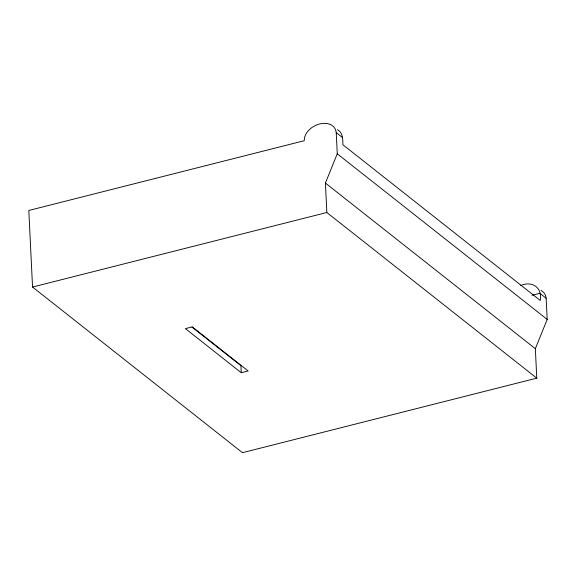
<?xml version="1.0" encoding="UTF-8"?>
<svg xmlns="http://www.w3.org/2000/svg" width="576" height="576" viewBox="0 0 576 576"><rect width="100%" height="100%" fill="white"/><g stroke="black" fill="none" stroke-linecap="round" stroke-linejoin="round"><path stroke-width="0.86" d="M536.782 378.144L326.844 212.501L325.404 183.053L337.262 153.785L336.233 132.61L335.52 129.449L333.77 126.785L331.099 124.79L327.679 123.61L323.755 123.314L319.586 123.934L315.461 125.417L311.659 127.663L308.434 130.529L306.022 133.812L304.567 137.29L304.186 140.724L28.8 210.47L32.544 287.042L242.482 452.686L536.782 378.144L535.342 348.696L547.2 319.428L546.163 298.253L545.458 295.092L543.708 292.428L541.03 290.434M520.754 285.502C532.166 280.591 542.585 287.582 540.23 300.442L342.864 144.72C342.814 139.378 343.037 132.494 337.385 129.751M32.544 287.042L326.844 212.501M532.08 295.265L539.878 293.292L546.163 298.253M241.258 372.708L248.148 370.966L192.269 326.873L185.378 328.622L241.258 372.708L240.919 365.695L192.024 327.118M336.233 132.61L342.518 137.57M337.262 153.785L547.2 319.428M325.404 183.053L535.342 348.696"/></g></svg>
